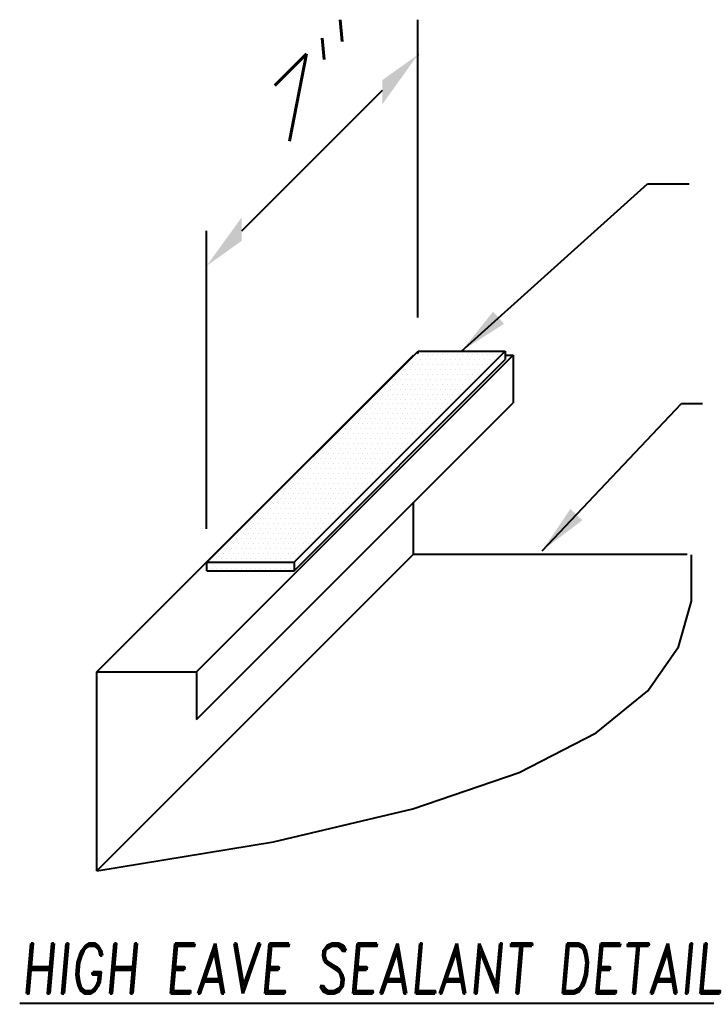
# Model space of a CAD drawing. Header units: inches. Extents: x -3 to 187, y 8 to 95.
# Drawn here: x -2.59 to 4.31, y 28.98 to 38.87 of the extents above; entities that cross this region are included whole.
import ezdxf

# ---------------------------------------------------------------- set-up
doc = ezdxf.new("R2010")
doc.units = ezdxf.units.IN
doc.header["$MEASUREMENT"] = 0
for name, color, linetype in [('DIM', 2, 'Continuous'), ('LABEL', 6, 'Continuous'), ('PANEL', 11, 'Continuous'), ('TAPE', 8, 'Continuous')]:
    doc.layers.add(name, color=color, linetype=linetype)
doc.styles.add('ROMAND', font='romand', dxfattribs={"height": 0.075})
doc.styles.add('ROMANS', font='ROMANS.SHX', dxfattribs={"width": 0.75})
doc.styles.add('TEXT', font='SIMPLEX', dxfattribs={"width": 0.75, "height": 6})
doc.dimstyles.new('DETAIL$7', dxfattribs={"dimscale": 4, "dimtxt": 6, "dimasz": 0.125, "dimexe": 0.0625, "dimexo": 0.125, "dimgap": 0.0625, "dimtad": 1, "dimdec": 5, "dimzin": 3, "dimdsep": 46, "dimlunit": 4, "dimtxsty": 'TEXT', "dimblk": 'ARCHTICK', "dimcen": 0.0625, "dimclrd": 7, "dimclre": 7, "dimclrt": 2, "dimadec": 0, "dimazin": 0, "dimtfac": 0.6666666666666666, "dimtdec": 5, "dimtmove": 0, "dimatfit": 3, "dimfxl": 0, "dimfrac": 2, "dimtolj": 1, "dimtzin": 3, "dimarcsym": 0})

# ---------------------------------------------------------------- blocks, each defined once
blk = doc.blocks.new('*X22')
at = {"color": 0}
for p, q in [((73.8, 86.5), (73.8, 86.5)), ((73.85, 86.5), (73.85, 86.5)), ((73.89999999999999, 86.5), (73.89999999999999, 86.5)), ((73.94999999999999, 86.5), (73.94999999999999, 86.5)), ((73.99999999999999, 86.5), (73.99999999999999, 86.5)), ((74.04999999999998, 86.5), (74.04999999999998, 86.5)), ((74.09999999999998, 86.5), (74.09999999999998, 86.5)), ((74.14999999999998, 86.5), (74.14999999999998, 86.5)), ((74.19999999999997, 86.5), (74.19999999999997, 86.5)), ((74.24999999999997, 86.5), (74.24999999999997, 86.5)), ((74.29999999999997, 86.5), (74.29999999999997, 86.5)), ((74.34999999999997, 86.5), (74.34999999999997, 86.5)), ((74.39999999999996, 86.5), (74.39999999999996, 86.5)), ((74.44999999999996, 86.5), (74.44999999999996, 86.5)), ((74.49999999999996, 86.5), (74.49999999999996, 86.5)), ((74.54999999999995, 86.5), (74.54999999999995, 86.5)), ((74.59999999999995, 86.5), (74.59999999999995, 86.5)), ((73.7, 86.4), (73.7, 86.4)), ((73.72500000000001, 86.45), (73.72500000000001, 86.45)), ((73.75, 86.4), (73.75, 86.4)), ((73.775, 86.45), (73.775, 86.45)), ((73.8, 86.4), (73.8, 86.4)), ((73.825, 86.45), (73.825, 86.45)), ((73.85, 86.4), (73.85, 86.4)), ((73.875, 86.45), (73.875, 86.45)), ((73.89999999999999, 86.4), (73.89999999999999, 86.4)), ((73.925, 86.45), (73.925, 86.45)), ((73.94999999999999, 86.4), (73.94999999999999, 86.4)), ((73.975, 86.45), (73.975, 86.45)), ((73.99999999999999, 86.4), (73.99999999999999, 86.4)), ((74.02499999999999, 86.45), (74.02499999999999, 86.45)), ((74.04999999999998, 86.4), (74.04999999999998, 86.4)), ((74.07499999999999, 86.45), (74.07499999999999, 86.45)), ((74.09999999999998, 86.4), (74.09999999999998, 86.4)), ((74.12499999999999, 86.45), (74.12499999999999, 86.45)), ((74.14999999999998, 86.4), (74.14999999999998, 86.4)), ((74.17499999999998, 86.45), (74.17499999999998, 86.45)), ((74.19999999999997, 86.4), (74.19999999999997, 86.4)), ((74.22499999999998, 86.45), (74.22499999999998, 86.45)), ((74.24999999999997, 86.4), (74.24999999999997, 86.4)), ((74.27499999999998, 86.45), (74.27499999999998, 86.45)), ((74.29999999999997, 86.4), (74.29999999999997, 86.4)), ((74.32499999999997, 86.45), (74.32499999999997, 86.45)), ((74.34999999999997, 86.4), (74.34999999999997, 86.4)), ((74.37499999999997, 86.45), (74.37499999999997, 86.45)), ((74.39999999999996, 86.4), (74.39999999999996, 86.4)), ((74.42499999999997, 86.45), (74.42499999999997, 86.45)), ((74.44999999999996, 86.4), (74.44999999999996, 86.4)), ((74.47499999999997, 86.45), (74.47499999999997, 86.45)), ((74.49999999999996, 86.4), (74.49999999999996, 86.4)), ((74.52499999999996, 86.45), (74.52499999999996, 86.45)), ((74.55000000000001, 86.4), (74.55000000000001, 86.4)), ((74.57499999999996, 86.45), (74.57499999999996, 86.45)), ((74.60000000000001, 86.4), (74.60000000000001, 86.4)), ((74.625, 86.45), (74.625, 86.45)), ((74.675, 86.45), (74.675, 86.45)), ((73.60000000000001, 86.30000000000001), (73.60000000000001, 86.30000000000001)), ((73.625, 86.35000000000001), (73.625, 86.35000000000001)), ((73.65, 86.30000000000001), (73.65, 86.30000000000001)), ((73.675, 86.35000000000001), (73.675, 86.35000000000001)), ((73.7, 86.30000000000001), (73.7, 86.30000000000001)), ((73.725, 86.35000000000001), (73.725, 86.35000000000001)), ((73.75, 86.30000000000001), (73.75, 86.30000000000001)), ((73.77499999999999, 86.35000000000001), (73.77499999999999, 86.35000000000001)), ((73.8, 86.30000000000001), (73.8, 86.30000000000001)), ((73.82499999999999, 86.35000000000001), (73.82499999999999, 86.35000000000001)), ((73.85, 86.30000000000001), (73.85, 86.30000000000001)), ((73.87499999999999, 86.35000000000001), (73.87499999999999, 86.35000000000001)), ((73.89999999999999, 86.30000000000001), (73.89999999999999, 86.30000000000001)), ((73.92499999999998, 86.35000000000001), (73.92499999999998, 86.35000000000001)), ((73.94999999999999, 86.30000000000001), (73.94999999999999, 86.30000000000001)), ((73.97499999999998, 86.35000000000001), (73.97499999999998, 86.35000000000001)), ((73.99999999999999, 86.30000000000001), (73.99999999999999, 86.30000000000001)), ((74.02499999999998, 86.35000000000001), (74.02499999999998, 86.35000000000001)), ((74.04999999999998, 86.30000000000001), (74.04999999999998, 86.30000000000001)), ((74.07499999999997, 86.35000000000001), (74.07499999999997, 86.35000000000001)), ((74.09999999999998, 86.30000000000001), (74.09999999999998, 86.30000000000001)), ((74.12499999999997, 86.35000000000001), (74.12499999999997, 86.35000000000001)), ((74.14999999999998, 86.30000000000001), (74.14999999999998, 86.30000000000001)), ((74.17499999999997, 86.35000000000001), (74.17499999999997, 86.35000000000001)), ((74.19999999999997, 86.30000000000001), (74.19999999999997, 86.30000000000001)), ((74.22499999999997, 86.35000000000001), (74.22499999999997, 86.35000000000001)), ((74.24999999999997, 86.30000000000001), (74.24999999999997, 86.30000000000001)), ((74.27499999999996, 86.35000000000001), (74.27499999999996, 86.35000000000001)), ((74.29999999999997, 86.30000000000001), (74.29999999999997, 86.30000000000001)), ((74.32499999999996, 86.35000000000001), (74.32499999999996, 86.35000000000001)), ((74.34999999999997, 86.30000000000001), (74.34999999999997, 86.30000000000001)), ((74.37499999999996, 86.35000000000001), (74.37499999999996, 86.35000000000001)), ((74.39999999999996, 86.30000000000001), (74.39999999999996, 86.30000000000001)), ((74.42499999999995, 86.35000000000001), (74.42499999999995, 86.35000000000001)), ((74.45, 86.30000000000001), (74.45, 86.30000000000001)), ((74.47499999999995, 86.35000000000001), (74.47499999999995, 86.35000000000001)), ((74.5, 86.30000000000001), (74.5, 86.30000000000001)), ((74.525, 86.35000000000001), (74.525, 86.35000000000001)), ((74.575, 86.35000000000001), (74.575, 86.35000000000001)), ((73.5, 86.2), (73.5, 86.2)), ((73.525, 86.25), (73.525, 86.25)), ((73.55, 86.2), (73.55, 86.2)), ((73.575, 86.25), (73.575, 86.25)), ((73.6, 86.2), (73.6, 86.2)), ((73.625, 86.25), (73.625, 86.25)), ((73.64999999999999, 86.2), (73.64999999999999, 86.2)), ((73.675, 86.25), (73.675, 86.25)), ((73.69999999999999, 86.2), (73.69999999999999, 86.2)), ((73.725, 86.25), (73.725, 86.25)), ((73.74999999999999, 86.2), (73.74999999999999, 86.2)), ((73.77499999999999, 86.25), (73.77499999999999, 86.25)), ((73.79999999999998, 86.2), (73.79999999999998, 86.2)), ((73.82499999999999, 86.25), (73.82499999999999, 86.25)), ((73.84999999999998, 86.2), (73.84999999999998, 86.2)), ((73.87499999999999, 86.25), (73.87499999999999, 86.25)), ((73.89999999999998, 86.2), (73.89999999999998, 86.2)), ((73.92499999999998, 86.25), (73.92499999999998, 86.25)), ((73.94999999999997, 86.2), (73.94999999999997, 86.2)), ((73.97499999999998, 86.25), (73.97499999999998, 86.25)), ((73.99999999999997, 86.2), (73.99999999999997, 86.2)), ((74.02499999999998, 86.25), (74.02499999999998, 86.25)), ((74.04999999999997, 86.2), (74.04999999999997, 86.2)), ((74.07499999999997, 86.25), (74.07499999999997, 86.25)), ((74.09999999999997, 86.2), (74.09999999999997, 86.2)), ((74.12499999999997, 86.25), (74.12499999999997, 86.25)), ((74.14999999999996, 86.2), (74.14999999999996, 86.2)), ((74.17499999999997, 86.25), (74.17499999999997, 86.25)), ((74.19999999999996, 86.2), (74.19999999999996, 86.2)), ((74.22499999999997, 86.25), (74.22499999999997, 86.25)), ((74.24999999999996, 86.2), (74.24999999999996, 86.2)), ((74.27499999999996, 86.25), (74.27499999999996, 86.25)), ((74.29999999999995, 86.2), (74.29999999999995, 86.2)), ((74.32499999999996, 86.25), (74.32499999999996, 86.25)), ((74.35000000000001, 86.2), (74.35000000000001, 86.2)), ((74.37499999999996, 86.25), (74.37499999999996, 86.25)), ((74.4, 86.2), (74.4, 86.2)), ((74.425, 86.25), (74.425, 86.25)), ((74.475, 86.25), (74.475, 86.25)), ((73.4, 86.10000000000001), (73.4, 86.10000000000001)), ((73.42500000000001, 86.15), (73.42500000000001, 86.15)), ((73.45, 86.10000000000001), (73.45, 86.10000000000001)), ((73.47500000000001, 86.15), (73.47500000000001, 86.15)), ((73.5, 86.10000000000001), (73.5, 86.10000000000001)), ((73.525, 86.15), (73.525, 86.15)), ((73.55, 86.10000000000001), (73.55, 86.10000000000001)), ((73.575, 86.15), (73.575, 86.15)), ((73.6, 86.10000000000001), (73.6, 86.10000000000001)), ((73.625, 86.15), (73.625, 86.15)), ((73.64999999999999, 86.10000000000001), (73.64999999999999, 86.10000000000001)), ((73.675, 86.15), (73.675, 86.15)), ((73.69999999999999, 86.10000000000001), (73.69999999999999, 86.10000000000001)), ((73.725, 86.15), (73.725, 86.15)), ((73.74999999999999, 86.10000000000001), (73.74999999999999, 86.10000000000001)), ((73.77499999999999, 86.15), (73.77499999999999, 86.15)), ((73.79999999999998, 86.10000000000001), (73.79999999999998, 86.10000000000001)), ((73.82499999999999, 86.15), (73.82499999999999, 86.15)), ((73.84999999999998, 86.10000000000001), (73.84999999999998, 86.10000000000001)), ((73.87499999999999, 86.15), (73.87499999999999, 86.15)), ((73.89999999999998, 86.10000000000001), (73.89999999999998, 86.10000000000001)), ((73.92499999999998, 86.15), (73.92499999999998, 86.15)), ((73.94999999999997, 86.10000000000001), (73.94999999999997, 86.10000000000001)), ((73.97499999999998, 86.15), (73.97499999999998, 86.15)), ((73.99999999999997, 86.10000000000001), (73.99999999999997, 86.10000000000001)), ((74.02499999999998, 86.15), (74.02499999999998, 86.15)), ((74.04999999999997, 86.10000000000001), (74.04999999999997, 86.10000000000001)), ((74.07499999999997, 86.15), (74.07499999999997, 86.15)), ((74.09999999999997, 86.10000000000001), (74.09999999999997, 86.10000000000001)), ((74.12499999999997, 86.15), (74.12499999999997, 86.15)), ((74.14999999999996, 86.10000000000001), (74.14999999999996, 86.10000000000001)), ((74.17499999999997, 86.15), (74.17499999999997, 86.15)), ((74.19999999999996, 86.10000000000001), (74.19999999999996, 86.10000000000001)), ((74.22499999999997, 86.15), (74.22499999999997, 86.15)), ((74.25, 86.10000000000001), (74.25, 86.10000000000001)), ((74.27499999999996, 86.15), (74.27499999999996, 86.15)), ((74.3, 86.10000000000001), (74.3, 86.10000000000001)), ((74.325, 86.15), (74.325, 86.15)), ((74.375, 86.15), (74.375, 86.15)), ((73.3, 86), (73.3, 86)), ((73.325, 86.05000000000001), (73.325, 86.05000000000001)), ((73.35, 86), (73.35, 86)), ((73.375, 86.05000000000001), (73.375, 86.05000000000001)), ((73.39999999999999, 86), (73.39999999999999, 86)), ((73.425, 86.05000000000001), (73.425, 86.05000000000001)), ((73.44999999999999, 86), (73.44999999999999, 86)), ((73.475, 86.05000000000001), (73.475, 86.05000000000001)), ((73.49999999999999, 86), (73.49999999999999, 86)), ((73.52499999999999, 86.05000000000001), (73.52499999999999, 86.05000000000001)), ((73.54999999999998, 86), (73.54999999999998, 86)), ((73.57499999999999, 86.05000000000001), (73.57499999999999, 86.05000000000001)), ((73.59999999999998, 86), (73.59999999999998, 86)), ((73.62499999999999, 86.05000000000001), (73.62499999999999, 86.05000000000001)), ((73.64999999999998, 86), (73.64999999999998, 86)), ((73.67499999999998, 86.05000000000001), (73.67499999999998, 86.05000000000001)), ((73.69999999999997, 86), (73.69999999999997, 86)), ((73.72499999999998, 86.05000000000001), (73.72499999999998, 86.05000000000001)), ((73.74999999999997, 86), (73.74999999999997, 86)), ((73.77499999999998, 86.05000000000001), (73.77499999999998, 86.05000000000001)), ((73.79999999999997, 86), (73.79999999999997, 86)), ((73.82499999999997, 86.05000000000001), (73.82499999999997, 86.05000000000001)), ((73.84999999999997, 86), (73.84999999999997, 86)), ((73.87499999999997, 86.05000000000001), (73.87499999999997, 86.05000000000001)), ((73.89999999999996, 86), (73.89999999999996, 86)), ((73.92499999999997, 86.05000000000001), (73.92499999999997, 86.05000000000001)), ((73.94999999999996, 86), (73.94999999999996, 86)), ((73.97499999999997, 86.05000000000001), (73.97499999999997, 86.05000000000001)), ((73.99999999999996, 86), (73.99999999999996, 86)), ((74.02499999999996, 86.05000000000001), (74.02499999999996, 86.05000000000001)), ((74.04999999999995, 86), (74.04999999999995, 86)), ((74.07499999999996, 86.05000000000001), (74.07499999999996, 86.05000000000001)), ((74.09999999999995, 86), (74.09999999999995, 86)), ((74.12499999999996, 86.05000000000001), (74.12499999999996, 86.05000000000001)), ((74.15, 86), (74.15, 86)), ((74.17499999999995, 86.05000000000001), (74.17499999999995, 86.05000000000001)), ((74.2, 86), (74.2, 86)), ((74.22500000000001, 86.05000000000001), (74.22500000000001, 86.05000000000001)), ((74.275, 86.05000000000001), (74.275, 86.05000000000001)), ((73.2, 85.9), (73.2, 85.9)), ((73.22500000000001, 85.95), (73.22500000000001, 85.95)), ((73.25, 85.9), (73.25, 85.9)), ((73.275, 85.95), (73.275, 85.95)), ((73.3, 85.9), (73.3, 85.9)), ((73.325, 85.95), (73.325, 85.95)), ((73.35, 85.9), (73.35, 85.9)), ((73.375, 85.95), (73.375, 85.95)), ((73.39999999999999, 85.9), (73.39999999999999, 85.9)), ((73.425, 85.95), (73.425, 85.95)), ((73.44999999999999, 85.9), (73.44999999999999, 85.9)), ((73.475, 85.95), (73.475, 85.95)), ((73.49999999999999, 85.9), (73.49999999999999, 85.9)), ((73.52499999999999, 85.95), (73.52499999999999, 85.95)), ((73.54999999999998, 85.9), (73.54999999999998, 85.9)), ((73.57499999999999, 85.95), (73.57499999999999, 85.95)), ((73.59999999999998, 85.9), (73.59999999999998, 85.9)), ((73.62499999999999, 85.95), (73.62499999999999, 85.95)), ((73.64999999999998, 85.9), (73.64999999999998, 85.9)), ((73.67499999999998, 85.95), (73.67499999999998, 85.95)), ((73.69999999999997, 85.9), (73.69999999999997, 85.9)), ((73.72499999999998, 85.95), (73.72499999999998, 85.95)), ((73.74999999999997, 85.9), (73.74999999999997, 85.9)), ((73.77499999999998, 85.95), (73.77499999999998, 85.95)), ((73.79999999999997, 85.9), (73.79999999999997, 85.9)), ((73.82499999999997, 85.95), (73.82499999999997, 85.95)), ((73.84999999999997, 85.9), (73.84999999999997, 85.9)), ((73.87499999999997, 85.95), (73.87499999999997, 85.95)), ((73.89999999999996, 85.9), (73.89999999999996, 85.9)), ((73.92499999999997, 85.95), (73.92499999999997, 85.95)), ((73.94999999999996, 85.9), (73.94999999999996, 85.9)), ((73.97499999999997, 85.95), (73.97499999999997, 85.95)), ((73.99999999999996, 85.9), (73.99999999999996, 85.9)), ((74.02499999999996, 85.95), (74.02499999999996, 85.95)), ((74.05000000000001, 85.9), (74.05000000000001, 85.9)), ((74.07499999999996, 85.95), (74.07499999999996, 85.95)), ((74.10000000000001, 85.9), (74.10000000000001, 85.9)), ((74.125, 85.95), (74.125, 85.95)), ((74.175, 85.95), (74.175, 85.95)), ((73.10000000000001, 85.80000000000001), (73.10000000000001, 85.80000000000001)), ((73.125, 85.85000000000001), (73.125, 85.85000000000001)), ((73.15, 85.80000000000001), (73.15, 85.80000000000001)), ((73.175, 85.85000000000001), (73.175, 85.85000000000001)), ((73.2, 85.80000000000001), (73.2, 85.80000000000001)), ((73.225, 85.85000000000001), (73.225, 85.85000000000001)), ((73.25, 85.80000000000001), (73.25, 85.80000000000001)), ((73.27499999999999, 85.85000000000001), (73.27499999999999, 85.85000000000001)), ((73.3, 85.80000000000001), (73.3, 85.80000000000001)), ((73.32499999999999, 85.85000000000001), (73.32499999999999, 85.85000000000001)), ((73.35, 85.80000000000001), (73.35, 85.80000000000001)), ((73.37499999999999, 85.85000000000001), (73.37499999999999, 85.85000000000001)), ((73.39999999999999, 85.80000000000001), (73.39999999999999, 85.80000000000001)), ((73.42499999999998, 85.85000000000001), (73.42499999999998, 85.85000000000001)), ((73.44999999999999, 85.80000000000001), (73.44999999999999, 85.80000000000001)), ((73.47499999999998, 85.85000000000001), (73.47499999999998, 85.85000000000001)), ((73.49999999999999, 85.80000000000001), (73.49999999999999, 85.80000000000001)), ((73.52499999999998, 85.85000000000001), (73.52499999999998, 85.85000000000001)), ((73.54999999999998, 85.80000000000001), (73.54999999999998, 85.80000000000001)), ((73.57499999999997, 85.85000000000001), (73.57499999999997, 85.85000000000001)), ((73.59999999999998, 85.80000000000001), (73.59999999999998, 85.80000000000001)), ((73.62499999999997, 85.85000000000001), (73.62499999999997, 85.85000000000001)), ((73.64999999999998, 85.80000000000001), (73.64999999999998, 85.80000000000001)), ((73.67499999999997, 85.85000000000001), (73.67499999999997, 85.85000000000001)), ((73.69999999999997, 85.80000000000001), (73.69999999999997, 85.80000000000001)), ((73.72499999999997, 85.85000000000001), (73.72499999999997, 85.85000000000001)), ((73.74999999999997, 85.80000000000001), (73.74999999999997, 85.80000000000001)), ((73.77499999999996, 85.85000000000001), (73.77499999999996, 85.85000000000001)), ((73.79999999999997, 85.80000000000001), (73.79999999999997, 85.80000000000001)), ((73.82499999999996, 85.85000000000001), (73.82499999999996, 85.85000000000001)), ((73.84999999999997, 85.80000000000001), (73.84999999999997, 85.80000000000001)), ((73.87499999999996, 85.85000000000001), (73.87499999999996, 85.85000000000001)), ((73.89999999999996, 85.80000000000001), (73.89999999999996, 85.80000000000001)), ((73.92499999999995, 85.85000000000001), (73.92499999999995, 85.85000000000001)), ((73.95, 85.80000000000001), (73.95, 85.80000000000001)), ((73.97499999999995, 85.85000000000001), (73.97499999999995, 85.85000000000001)), ((74, 85.80000000000001), (74, 85.80000000000001)), ((74.025, 85.85000000000001), (74.025, 85.85000000000001)), ((74.075, 85.85000000000001), (74.075, 85.85000000000001)), ((73, 85.7), (73, 85.7)), ((73.025, 85.75), (73.025, 85.75)), ((73.05, 85.7), (73.05, 85.7)), ((73.075, 85.75), (73.075, 85.75)), ((73.1, 85.7), (73.1, 85.7)), ((73.125, 85.75), (73.125, 85.75)), ((73.14999999999999, 85.7), (73.14999999999999, 85.7)), ((73.175, 85.75), (73.175, 85.75)), ((73.19999999999999, 85.7), (73.19999999999999, 85.7)), ((73.225, 85.75), (73.225, 85.75)), ((73.24999999999999, 85.7), (73.24999999999999, 85.7)), ((73.27499999999999, 85.75), (73.27499999999999, 85.75)), ((73.29999999999998, 85.7), (73.29999999999998, 85.7)), ((73.32499999999999, 85.75), (73.32499999999999, 85.75)), ((73.34999999999998, 85.7), (73.34999999999998, 85.7)), ((73.37499999999999, 85.75), (73.37499999999999, 85.75)), ((73.39999999999998, 85.7), (73.39999999999998, 85.7)), ((73.42499999999998, 85.75), (73.42499999999998, 85.75)), ((73.44999999999997, 85.7), (73.44999999999997, 85.7)), ((73.47499999999998, 85.75), (73.47499999999998, 85.75)), ((73.49999999999997, 85.7), (73.49999999999997, 85.7)), ((73.52499999999998, 85.75), (73.52499999999998, 85.75)), ((73.54999999999997, 85.7), (73.54999999999997, 85.7)), ((73.57499999999997, 85.75), (73.57499999999997, 85.75)), ((73.59999999999997, 85.7), (73.59999999999997, 85.7)), ((73.62499999999997, 85.75), (73.62499999999997, 85.75)), ((73.64999999999996, 85.7), (73.64999999999996, 85.7)), ((73.67499999999997, 85.75), (73.67499999999997, 85.75)), ((73.69999999999996, 85.7), (73.69999999999996, 85.7)), ((73.72499999999997, 85.75), (73.72499999999997, 85.75)), ((73.74999999999996, 85.7), (73.74999999999996, 85.7)), ((73.77499999999996, 85.75), (73.77499999999996, 85.75)), ((73.79999999999995, 85.7), (73.79999999999995, 85.7)), ((73.82499999999996, 85.75), (73.82499999999996, 85.75)), ((73.85000000000001, 85.7), (73.85000000000001, 85.7)), ((73.87499999999996, 85.75), (73.87499999999996, 85.75)), ((73.9, 85.7), (73.9, 85.7)), ((73.925, 85.75), (73.925, 85.75)), ((73.975, 85.75), (73.975, 85.75)), ((72.9, 85.60000000000001), (72.9, 85.60000000000001)), ((72.92500000000001, 85.65), (72.92500000000001, 85.65)), ((72.95, 85.60000000000001), (72.95, 85.60000000000001)), ((72.97500000000001, 85.65), (72.97500000000001, 85.65)), ((73, 85.60000000000001), (73, 85.60000000000001)), ((73.025, 85.65), (73.025, 85.65)), ((73.05, 85.60000000000001), (73.05, 85.60000000000001)), ((73.075, 85.65), (73.075, 85.65)), ((73.1, 85.60000000000001), (73.1, 85.60000000000001)), ((73.125, 85.65), (73.125, 85.65)), ((73.14999999999999, 85.60000000000001), (73.14999999999999, 85.60000000000001)), ((73.175, 85.65), (73.175, 85.65)), ((73.19999999999999, 85.60000000000001), (73.19999999999999, 85.60000000000001)), ((73.225, 85.65), (73.225, 85.65)), ((73.24999999999999, 85.60000000000001), (73.24999999999999, 85.60000000000001)), ((73.27499999999999, 85.65), (73.27499999999999, 85.65)), ((73.29999999999998, 85.60000000000001), (73.29999999999998, 85.60000000000001)), ((73.32499999999999, 85.65), (73.32499999999999, 85.65)), ((73.34999999999998, 85.60000000000001), (73.34999999999998, 85.60000000000001)), ((73.37499999999999, 85.65), (73.37499999999999, 85.65)), ((73.39999999999998, 85.60000000000001), (73.39999999999998, 85.60000000000001)), ((73.42499999999998, 85.65), (73.42499999999998, 85.65)), ((73.44999999999997, 85.60000000000001), (73.44999999999997, 85.60000000000001)), ((73.47499999999998, 85.65), (73.47499999999998, 85.65)), ((73.49999999999997, 85.60000000000001), (73.49999999999997, 85.60000000000001)), ((73.52499999999998, 85.65), (73.52499999999998, 85.65)), ((73.54999999999997, 85.60000000000001), (73.54999999999997, 85.60000000000001)), ((73.57499999999997, 85.65), (73.57499999999997, 85.65)), ((73.59999999999997, 85.60000000000001), (73.59999999999997, 85.60000000000001)), ((73.62499999999997, 85.65), (73.62499999999997, 85.65)), ((73.64999999999996, 85.60000000000001), (73.64999999999996, 85.60000000000001)), ((73.67499999999997, 85.65), (73.67499999999997, 85.65)), ((73.69999999999996, 85.60000000000001), (73.69999999999996, 85.60000000000001)), ((73.72499999999997, 85.65), (73.72499999999997, 85.65)), ((73.75, 85.60000000000001), (73.75, 85.60000000000001)), ((73.77499999999996, 85.65), (73.77499999999996, 85.65)), ((73.8, 85.60000000000001), (73.8, 85.60000000000001)), ((73.825, 85.65), (73.825, 85.65)), ((73.875, 85.65), (73.875, 85.65)), ((72.8, 85.5), (72.8, 85.5)), ((72.825, 85.55000000000001), (72.825, 85.55000000000001)), ((72.85, 85.5), (72.85, 85.5)), ((72.875, 85.55000000000001), (72.875, 85.55000000000001)), ((72.89999999999999, 85.5), (72.89999999999999, 85.5)), ((72.925, 85.55000000000001), (72.925, 85.55000000000001)), ((72.94999999999999, 85.5), (72.94999999999999, 85.5)), ((72.975, 85.55000000000001), (72.975, 85.55000000000001)), ((72.99999999999999, 85.5), (72.99999999999999, 85.5)), ((73.02499999999999, 85.55000000000001), (73.02499999999999, 85.55000000000001)), ((73.04999999999998, 85.5), (73.04999999999998, 85.5)), ((73.07499999999999, 85.55000000000001), (73.07499999999999, 85.55000000000001)), ((73.09999999999998, 85.5), (73.09999999999998, 85.5)), ((73.12499999999999, 85.55000000000001), (73.12499999999999, 85.55000000000001)), ((73.14999999999998, 85.5), (73.14999999999998, 85.5)), ((73.17499999999998, 85.55000000000001), (73.17499999999998, 85.55000000000001)), ((73.19999999999997, 85.5), (73.19999999999997, 85.5)), ((73.22499999999998, 85.55000000000001), (73.22499999999998, 85.55000000000001)), ((73.24999999999997, 85.5), (73.24999999999997, 85.5)), ((73.27499999999998, 85.55000000000001), (73.27499999999998, 85.55000000000001)), ((73.29999999999997, 85.5), (73.29999999999997, 85.5)), ((73.32499999999997, 85.55000000000001), (73.32499999999997, 85.55000000000001)), ((73.34999999999997, 85.5), (73.34999999999997, 85.5)), ((73.37499999999997, 85.55000000000001), (73.37499999999997, 85.55000000000001)), ((73.39999999999996, 85.5), (73.39999999999996, 85.5)), ((73.42499999999997, 85.55000000000001), (73.42499999999997, 85.55000000000001)), ((73.44999999999996, 85.5), (73.44999999999996, 85.5)), ((73.47499999999997, 85.55000000000001), (73.47499999999997, 85.55000000000001)), ((73.49999999999996, 85.5), (73.49999999999996, 85.5)), ((73.52499999999996, 85.55000000000001), (73.52499999999996, 85.55000000000001)), ((73.54999999999995, 85.5), (73.54999999999995, 85.5)), ((73.57499999999996, 85.55000000000001), (73.57499999999996, 85.55000000000001)), ((73.59999999999995, 85.5), (73.59999999999995, 85.5)), ((73.62499999999996, 85.55000000000001), (73.62499999999996, 85.55000000000001)), ((73.65, 85.5), (73.65, 85.5)), ((73.67499999999995, 85.55000000000001), (73.67499999999995, 85.55000000000001)), ((73.7, 85.5), (73.7, 85.5)), ((73.72500000000001, 85.55000000000001), (73.72500000000001, 85.55000000000001)), ((73.775, 85.55000000000001), (73.775, 85.55000000000001)), ((72.7, 85.4), (72.7, 85.4)), ((72.72500000000001, 85.45), (72.72500000000001, 85.45)), ((72.75, 85.4), (72.75, 85.4)), ((72.775, 85.45), (72.775, 85.45)), ((72.8, 85.4), (72.8, 85.4)), ((72.825, 85.45), (72.825, 85.45)), ((72.85, 85.4), (72.85, 85.4)), ((72.875, 85.45), (72.875, 85.45)), ((72.89999999999999, 85.4), (72.89999999999999, 85.4)), ((72.925, 85.45), (72.925, 85.45)), ((72.94999999999999, 85.4), (72.94999999999999, 85.4)), ((72.975, 85.45), (72.975, 85.45)), ((72.99999999999999, 85.4), (72.99999999999999, 85.4)), ((73.02499999999999, 85.45), (73.02499999999999, 85.45)), ((73.04999999999998, 85.4), (73.04999999999998, 85.4)), ((73.07499999999999, 85.45), (73.07499999999999, 85.45)), ((73.09999999999998, 85.4), (73.09999999999998, 85.4)), ((73.12499999999999, 85.45), (73.12499999999999, 85.45)), ((73.14999999999998, 85.4), (73.14999999999998, 85.4)), ((73.17499999999998, 85.45), (73.17499999999998, 85.45)), ((73.19999999999997, 85.4), (73.19999999999997, 85.4)), ((73.22499999999998, 85.45), (73.22499999999998, 85.45)), ((73.24999999999997, 85.4), (73.24999999999997, 85.4)), ((73.27499999999998, 85.45), (73.27499999999998, 85.45)), ((73.29999999999997, 85.4), (73.29999999999997, 85.4)), ((73.32499999999997, 85.45), (73.32499999999997, 85.45)), ((73.34999999999997, 85.4), (73.34999999999997, 85.4)), ((73.37499999999997, 85.45), (73.37499999999997, 85.45)), ((73.39999999999996, 85.4), (73.39999999999996, 85.4)), ((73.42499999999997, 85.45), (73.42499999999997, 85.45)), ((73.44999999999996, 85.4), (73.44999999999996, 85.4)), ((73.47499999999997, 85.45), (73.47499999999997, 85.45)), ((73.49999999999996, 85.4), (73.49999999999996, 85.4)), ((73.52499999999996, 85.45), (73.52499999999996, 85.45)), ((73.55000000000001, 85.4), (73.55000000000001, 85.4)), ((73.57499999999996, 85.45), (73.57499999999996, 85.45)), ((73.60000000000001, 85.4), (73.60000000000001, 85.4)), ((73.625, 85.45), (73.625, 85.45)), ((73.675, 85.45), (73.675, 85.45)), ((72.60000000000001, 85.30000000000001), (72.60000000000001, 85.30000000000001)), ((72.625, 85.35000000000001), (72.625, 85.35000000000001)), ((72.65, 85.30000000000001), (72.65, 85.30000000000001)), ((72.675, 85.35000000000001), (72.675, 85.35000000000001)), ((72.7, 85.30000000000001), (72.7, 85.30000000000001)), ((72.725, 85.35000000000001), (72.725, 85.35000000000001)), ((72.75, 85.30000000000001), (72.75, 85.30000000000001)), ((72.77499999999999, 85.35000000000001), (72.77499999999999, 85.35000000000001)), ((72.8, 85.30000000000001), (72.8, 85.30000000000001)), ((72.82499999999999, 85.35000000000001), (72.82499999999999, 85.35000000000001)), ((72.85, 85.30000000000001), (72.85, 85.30000000000001)), ((72.87499999999999, 85.35000000000001), (72.87499999999999, 85.35000000000001)), ((72.89999999999999, 85.30000000000001), (72.89999999999999, 85.30000000000001)), ((72.92499999999998, 85.35000000000001), (72.92499999999998, 85.35000000000001)), ((72.94999999999999, 85.30000000000001), (72.94999999999999, 85.30000000000001)), ((72.97499999999998, 85.35000000000001), (72.97499999999998, 85.35000000000001)), ((72.99999999999999, 85.30000000000001), (72.99999999999999, 85.30000000000001)), ((73.02499999999998, 85.35000000000001), (73.02499999999998, 85.35000000000001)), ((73.04999999999998, 85.30000000000001), (73.04999999999998, 85.30000000000001)), ((73.07499999999997, 85.35000000000001), (73.07499999999997, 85.35000000000001)), ((73.09999999999998, 85.30000000000001), (73.09999999999998, 85.30000000000001)), ((73.12499999999997, 85.35000000000001), (73.12499999999997, 85.35000000000001)), ((73.14999999999998, 85.30000000000001), (73.14999999999998, 85.30000000000001)), ((73.17499999999997, 85.35000000000001), (73.17499999999997, 85.35000000000001)), ((73.19999999999997, 85.30000000000001), (73.19999999999997, 85.30000000000001)), ((73.22499999999997, 85.35000000000001), (73.22499999999997, 85.35000000000001)), ((73.24999999999997, 85.30000000000001), (73.24999999999997, 85.30000000000001)), ((73.27499999999996, 85.35000000000001), (73.27499999999996, 85.35000000000001)), ((73.29999999999997, 85.30000000000001), (73.29999999999997, 85.30000000000001)), ((73.32499999999996, 85.35000000000001), (73.32499999999996, 85.35000000000001)), ((73.34999999999997, 85.30000000000001), (73.34999999999997, 85.30000000000001)), ((73.37499999999996, 85.35000000000001), (73.37499999999996, 85.35000000000001)), ((73.39999999999996, 85.30000000000001), (73.39999999999996, 85.30000000000001)), ((73.42499999999995, 85.35000000000001), (73.42499999999995, 85.35000000000001)), ((73.45, 85.30000000000001), (73.45, 85.30000000000001)), ((73.47499999999995, 85.35000000000001), (73.47499999999995, 85.35000000000001)), ((73.5, 85.30000000000001), (73.5, 85.30000000000001)), ((73.525, 85.35000000000001), (73.525, 85.35000000000001)), ((73.575, 85.35000000000001), (73.575, 85.35000000000001)), ((72.5, 85.2), (72.5, 85.2)), ((72.525, 85.25), (72.525, 85.25)), ((72.55, 85.2), (72.55, 85.2)), ((72.575, 85.25), (72.575, 85.25)), ((72.6, 85.2), (72.6, 85.2)), ((72.625, 85.25), (72.625, 85.25)), ((72.64999999999999, 85.2), (72.64999999999999, 85.2)), ((72.675, 85.25), (72.675, 85.25)), ((72.69999999999999, 85.2), (72.69999999999999, 85.2)), ((72.725, 85.25), (72.725, 85.25)), ((72.74999999999999, 85.2), (72.74999999999999, 85.2)), ((72.77499999999999, 85.25), (72.77499999999999, 85.25)), ((72.79999999999998, 85.2), (72.79999999999998, 85.2)), ((72.82499999999999, 85.25), (72.82499999999999, 85.25)), ((72.84999999999998, 85.2), (72.84999999999998, 85.2)), ((72.87499999999999, 85.25), (72.87499999999999, 85.25)), ((72.89999999999998, 85.2), (72.89999999999998, 85.2)), ((72.92499999999998, 85.25), (72.92499999999998, 85.25)), ((72.94999999999997, 85.2), (72.94999999999997, 85.2)), ((72.97499999999998, 85.25), (72.97499999999998, 85.25)), ((72.99999999999997, 85.2), (72.99999999999997, 85.2)), ((73.02499999999998, 85.25), (73.02499999999998, 85.25)), ((73.04999999999997, 85.2), (73.04999999999997, 85.2)), ((73.07499999999997, 85.25), (73.07499999999997, 85.25)), ((73.09999999999997, 85.2), (73.09999999999997, 85.2)), ((73.12499999999997, 85.25), (73.12499999999997, 85.25)), ((73.14999999999996, 85.2), (73.14999999999996, 85.2)), ((73.17499999999997, 85.25), (73.17499999999997, 85.25)), ((73.19999999999996, 85.2), (73.19999999999996, 85.2)), ((73.22499999999997, 85.25), (73.22499999999997, 85.25)), ((73.24999999999996, 85.2), (73.24999999999996, 85.2)), ((73.27499999999996, 85.25), (73.27499999999996, 85.25)), ((73.29999999999995, 85.2), (73.29999999999995, 85.2)), ((73.32499999999996, 85.25), (73.32499999999996, 85.25)), ((73.35000000000001, 85.2), (73.35000000000001, 85.2)), ((73.37499999999996, 85.25), (73.37499999999996, 85.25)), ((73.4, 85.2), (73.4, 85.2)), ((73.425, 85.25), (73.425, 85.25)), ((73.475, 85.25), (73.475, 85.25)), ((72.4, 85.10000000000001), (72.4, 85.10000000000001)), ((72.42500000000001, 85.15), (72.42500000000001, 85.15)), ((72.45, 85.10000000000001), (72.45, 85.10000000000001)), ((72.47500000000001, 85.15), (72.47500000000001, 85.15)), ((72.5, 85.10000000000001), (72.5, 85.10000000000001)), ((72.525, 85.15), (72.525, 85.15)), ((72.55, 85.10000000000001), (72.55, 85.10000000000001)), ((72.575, 85.15), (72.575, 85.15)), ((72.6, 85.10000000000001), (72.6, 85.10000000000001)), ((72.625, 85.15), (72.625, 85.15)), ((72.64999999999999, 85.10000000000001), (72.64999999999999, 85.10000000000001)), ((72.675, 85.15), (72.675, 85.15)), ((72.69999999999999, 85.10000000000001), (72.69999999999999, 85.10000000000001)), ((72.725, 85.15), (72.725, 85.15)), ((72.74999999999999, 85.10000000000001), (72.74999999999999, 85.10000000000001)), ((72.77499999999999, 85.15), (72.77499999999999, 85.15)), ((72.79999999999998, 85.10000000000001), (72.79999999999998, 85.10000000000001)), ((72.82499999999999, 85.15), (72.82499999999999, 85.15)), ((72.84999999999998, 85.10000000000001), (72.84999999999998, 85.10000000000001)), ((72.87499999999999, 85.15), (72.87499999999999, 85.15)), ((72.89999999999998, 85.10000000000001), (72.89999999999998, 85.10000000000001)), ((72.92499999999998, 85.15), (72.92499999999998, 85.15)), ((72.94999999999997, 85.10000000000001), (72.94999999999997, 85.10000000000001)), ((72.97499999999998, 85.15), (72.97499999999998, 85.15)), ((72.99999999999997, 85.10000000000001), (72.99999999999997, 85.10000000000001)), ((73.02499999999998, 85.15), (73.02499999999998, 85.15)), ((73.04999999999997, 85.10000000000001), (73.04999999999997, 85.10000000000001)), ((73.07499999999997, 85.15), (73.07499999999997, 85.15)), ((73.09999999999997, 85.10000000000001), (73.09999999999997, 85.10000000000001)), ((73.12499999999997, 85.15), (73.12499999999997, 85.15)), ((73.14999999999996, 85.10000000000001), (73.14999999999996, 85.10000000000001)), ((73.17499999999997, 85.15), (73.17499999999997, 85.15)), ((73.19999999999996, 85.10000000000001), (73.19999999999996, 85.10000000000001)), ((73.22499999999997, 85.15), (73.22499999999997, 85.15)), ((73.25, 85.10000000000001), (73.25, 85.10000000000001)), ((73.27499999999996, 85.15), (73.27499999999996, 85.15)), ((73.3, 85.10000000000001), (73.3, 85.10000000000001)), ((73.325, 85.15), (73.325, 85.15)), ((73.375, 85.15), (73.375, 85.15)), ((72.3, 85), (72.3, 85)), ((72.325, 85.05000000000001), (72.325, 85.05000000000001)), ((72.35, 85), (72.35, 85)), ((72.375, 85.05000000000001), (72.375, 85.05000000000001)), ((72.39999999999999, 85), (72.39999999999999, 85)), ((72.425, 85.05000000000001), (72.425, 85.05000000000001)), ((72.44999999999999, 85), (72.44999999999999, 85)), ((72.475, 85.05000000000001), (72.475, 85.05000000000001)), ((72.49999999999999, 85), (72.49999999999999, 85)), ((72.52499999999999, 85.05000000000001), (72.52499999999999, 85.05000000000001)), ((72.54999999999998, 85), (72.54999999999998, 85)), ((72.57499999999999, 85.05000000000001), (72.57499999999999, 85.05000000000001)), ((72.59999999999998, 85), (72.59999999999998, 85)), ((72.62499999999999, 85.05000000000001), (72.62499999999999, 85.05000000000001)), ((72.64999999999998, 85), (72.64999999999998, 85)), ((72.67499999999998, 85.05000000000001), (72.67499999999998, 85.05000000000001)), ((72.69999999999997, 85), (72.69999999999997, 85)), ((72.72499999999998, 85.05000000000001), (72.72499999999998, 85.05000000000001)), ((72.74999999999997, 85), (72.74999999999997, 85)), ((72.77499999999998, 85.05000000000001), (72.77499999999998, 85.05000000000001)), ((72.79999999999997, 85), (72.79999999999997, 85)), ((72.82499999999997, 85.05000000000001), (72.82499999999997, 85.05000000000001)), ((72.84999999999997, 85), (72.84999999999997, 85)), ((72.87499999999997, 85.05000000000001), (72.87499999999997, 85.05000000000001)), ((72.89999999999996, 85), (72.89999999999996, 85)), ((72.92499999999997, 85.05000000000001), (72.92499999999997, 85.05000000000001)), ((72.94999999999996, 85), (72.94999999999996, 85)), ((72.97499999999997, 85.05000000000001), (72.97499999999997, 85.05000000000001)), ((72.99999999999996, 85), (72.99999999999996, 85)), ((73.02499999999996, 85.05000000000001), (73.02499999999996, 85.05000000000001)), ((73.04999999999995, 85), (73.04999999999995, 85)), ((73.07499999999996, 85.05000000000001), (73.07499999999996, 85.05000000000001)), ((73.09999999999995, 85), (73.09999999999995, 85)), ((73.12499999999996, 85.05000000000001), (73.12499999999996, 85.05000000000001)), ((73.15, 85), (73.15, 85)), ((73.17499999999995, 85.05000000000001), (73.17499999999995, 85.05000000000001)), ((73.2, 85), (73.2, 85)), ((73.22500000000001, 85.05000000000001), (73.22500000000001, 85.05000000000001)), ((73.275, 85.05000000000001), (73.275, 85.05000000000001)), ((72.2, 84.9), (72.2, 84.9)), ((72.22500000000001, 84.95), (72.22500000000001, 84.95)), ((72.25, 84.9), (72.25, 84.9)), ((72.275, 84.95), (72.275, 84.95)), ((72.3, 84.9), (72.3, 84.9)), ((72.325, 84.95), (72.325, 84.95)), ((72.35, 84.9), (72.35, 84.9)), ((72.375, 84.95), (72.375, 84.95)), ((72.39999999999999, 84.9), (72.39999999999999, 84.9)), ((72.425, 84.95), (72.425, 84.95)), ((72.44999999999999, 84.9), (72.44999999999999, 84.9)), ((72.475, 84.95), (72.475, 84.95)), ((72.49999999999999, 84.9), (72.49999999999999, 84.9)), ((72.52499999999999, 84.95), (72.52499999999999, 84.95)), ((72.54999999999998, 84.9), (72.54999999999998, 84.9)), ((72.57499999999999, 84.95), (72.57499999999999, 84.95)), ((72.59999999999998, 84.9), (72.59999999999998, 84.9)), ((72.62499999999999, 84.95), (72.62499999999999, 84.95)), ((72.64999999999998, 84.9), (72.64999999999998, 84.9)), ((72.67499999999998, 84.95), (72.67499999999998, 84.95)), ((72.69999999999997, 84.9), (72.69999999999997, 84.9)), ((72.72499999999998, 84.95), (72.72499999999998, 84.95)), ((72.74999999999997, 84.9), (72.74999999999997, 84.9)), ((72.77499999999998, 84.95), (72.77499999999998, 84.95)), ((72.79999999999997, 84.9), (72.79999999999997, 84.9)), ((72.82499999999997, 84.95), (72.82499999999997, 84.95)), ((72.84999999999997, 84.9), (72.84999999999997, 84.9)), ((72.87499999999997, 84.95), (72.87499999999997, 84.95)), ((72.89999999999996, 84.9), (72.89999999999996, 84.9)), ((72.92499999999997, 84.95), (72.92499999999997, 84.95)), ((72.94999999999996, 84.9), (72.94999999999996, 84.9)), ((72.97499999999997, 84.95), (72.97499999999997, 84.95)), ((72.99999999999996, 84.9), (72.99999999999996, 84.9)), ((73.02499999999996, 84.95), (73.02499999999996, 84.95)), ((73.05000000000001, 84.9), (73.05000000000001, 84.9)), ((73.07499999999996, 84.95), (73.07499999999996, 84.95)), ((73.10000000000001, 84.9), (73.10000000000001, 84.9)), ((73.125, 84.95), (73.125, 84.95)), ((73.175, 84.95), (73.175, 84.95)), ((72.10000000000001, 84.80000000000001), (72.10000000000001, 84.80000000000001)), ((72.125, 84.85000000000001), (72.125, 84.85000000000001)), ((72.15, 84.80000000000001), (72.15, 84.80000000000001)), ((72.175, 84.85000000000001), (72.175, 84.85000000000001)), ((72.2, 84.80000000000001), (72.2, 84.80000000000001)), ((72.225, 84.85000000000001), (72.225, 84.85000000000001)), ((72.25, 84.80000000000001), (72.25, 84.80000000000001)), ((72.27499999999999, 84.85000000000001), (72.27499999999999, 84.85000000000001)), ((72.3, 84.80000000000001), (72.3, 84.80000000000001)), ((72.32499999999999, 84.85000000000001), (72.32499999999999, 84.85000000000001)), ((72.35, 84.80000000000001), (72.35, 84.80000000000001)), ((72.37499999999999, 84.85000000000001), (72.37499999999999, 84.85000000000001)), ((72.39999999999999, 84.80000000000001), (72.39999999999999, 84.80000000000001)), ((72.42499999999998, 84.85000000000001), (72.42499999999998, 84.85000000000001)), ((72.44999999999999, 84.80000000000001), (72.44999999999999, 84.80000000000001)), ((72.47499999999998, 84.85000000000001), (72.47499999999998, 84.85000000000001)), ((72.49999999999999, 84.80000000000001), (72.49999999999999, 84.80000000000001)), ((72.52499999999998, 84.85000000000001), (72.52499999999998, 84.85000000000001)), ((72.54999999999998, 84.80000000000001), (72.54999999999998, 84.80000000000001)), ((72.57499999999997, 84.85000000000001), (72.57499999999997, 84.85000000000001)), ((72.59999999999998, 84.80000000000001), (72.59999999999998, 84.80000000000001)), ((72.62499999999997, 84.85000000000001), (72.62499999999997, 84.85000000000001)), ((72.64999999999998, 84.80000000000001), (72.64999999999998, 84.80000000000001)), ((72.67499999999997, 84.85000000000001), (72.67499999999997, 84.85000000000001)), ((72.69999999999997, 84.80000000000001), (72.69999999999997, 84.80000000000001)), ((72.72499999999997, 84.85000000000001), (72.72499999999997, 84.85000000000001)), ((72.74999999999997, 84.80000000000001), (72.74999999999997, 84.80000000000001)), ((72.77499999999996, 84.85000000000001), (72.77499999999996, 84.85000000000001)), ((72.79999999999997, 84.80000000000001), (72.79999999999997, 84.80000000000001)), ((72.82499999999996, 84.85000000000001), (72.82499999999996, 84.85000000000001)), ((72.84999999999997, 84.80000000000001), (72.84999999999997, 84.80000000000001)), ((72.87499999999996, 84.85000000000001), (72.87499999999996, 84.85000000000001)), ((72.89999999999996, 84.80000000000001), (72.89999999999996, 84.80000000000001)), ((72.92499999999995, 84.85000000000001), (72.92499999999995, 84.85000000000001)), ((72.95, 84.80000000000001), (72.95, 84.80000000000001)), ((72.97499999999995, 84.85000000000001), (72.97499999999995, 84.85000000000001)), ((73, 84.80000000000001), (73, 84.80000000000001)), ((73.025, 84.85000000000001), (73.025, 84.85000000000001)), ((73.075, 84.85000000000001), (73.075, 84.85000000000001)), ((72, 84.7), (72, 84.7)), ((72.025, 84.75), (72.025, 84.75)), ((72.05, 84.7), (72.05, 84.7)), ((72.075, 84.75), (72.075, 84.75)), ((72.1, 84.7), (72.1, 84.7)), ((72.125, 84.75), (72.125, 84.75)), ((72.14999999999999, 84.7), (72.14999999999999, 84.7)), ((72.175, 84.75), (72.175, 84.75)), ((72.19999999999999, 84.7), (72.19999999999999, 84.7)), ((72.225, 84.75), (72.225, 84.75)), ((72.24999999999999, 84.7), (72.24999999999999, 84.7)), ((72.27499999999999, 84.75), (72.27499999999999, 84.75)), ((72.29999999999998, 84.7), (72.29999999999998, 84.7)), ((72.32499999999999, 84.75), (72.32499999999999, 84.75)), ((72.34999999999998, 84.7), (72.34999999999998, 84.7)), ((72.37499999999999, 84.75), (72.37499999999999, 84.75)), ((72.39999999999998, 84.7), (72.39999999999998, 84.7)), ((72.42499999999998, 84.75), (72.42499999999998, 84.75)), ((72.44999999999997, 84.7), (72.44999999999997, 84.7)), ((72.47499999999998, 84.75), (72.47499999999998, 84.75)), ((72.49999999999997, 84.7), (72.49999999999997, 84.7)), ((72.52499999999998, 84.75), (72.52499999999998, 84.75)), ((72.54999999999997, 84.7), (72.54999999999997, 84.7)), ((72.57499999999997, 84.75), (72.57499999999997, 84.75)), ((72.59999999999997, 84.7), (72.59999999999997, 84.7)), ((72.62499999999997, 84.75), (72.62499999999997, 84.75)), ((72.64999999999996, 84.7), (72.64999999999996, 84.7)), ((72.67499999999997, 84.75), (72.67499999999997, 84.75)), ((72.69999999999996, 84.7), (72.69999999999996, 84.7)), ((72.72499999999997, 84.75), (72.72499999999997, 84.75)), ((72.74999999999996, 84.7), (72.74999999999996, 84.7)), ((72.77499999999996, 84.75), (72.77499999999996, 84.75)), ((72.79999999999995, 84.7), (72.79999999999995, 84.7)), ((72.82499999999996, 84.75), (72.82499999999996, 84.75)), ((72.85000000000001, 84.7), (72.85000000000001, 84.7)), ((72.87499999999996, 84.75), (72.87499999999996, 84.75)), ((72.9, 84.7), (72.9, 84.7)), ((72.925, 84.75), (72.925, 84.75)), ((72.975, 84.75), (72.975, 84.75)), ((71.9, 84.60000000000001), (71.9, 84.60000000000001)), ((71.92500000000001, 84.65), (71.92500000000001, 84.65)), ((71.95, 84.60000000000001), (71.95, 84.60000000000001)), ((71.97500000000001, 84.65), (71.97500000000001, 84.65)), ((72, 84.60000000000001), (72, 84.60000000000001)), ((72.025, 84.65), (72.025, 84.65)), ((72.05, 84.60000000000001), (72.05, 84.60000000000001)), ((72.075, 84.65), (72.075, 84.65)), ((72.1, 84.60000000000001), (72.1, 84.60000000000001)), ((72.125, 84.65), (72.125, 84.65)), ((72.14999999999999, 84.60000000000001), (72.14999999999999, 84.60000000000001)), ((72.175, 84.65), (72.175, 84.65)), ((72.19999999999999, 84.60000000000001), (72.19999999999999, 84.60000000000001)), ((72.225, 84.65), (72.225, 84.65)), ((72.24999999999999, 84.60000000000001), (72.24999999999999, 84.60000000000001)), ((72.27499999999999, 84.65), (72.27499999999999, 84.65)), ((72.29999999999998, 84.60000000000001), (72.29999999999998, 84.60000000000001)), ((72.32499999999999, 84.65), (72.32499999999999, 84.65)), ((72.34999999999998, 84.60000000000001), (72.34999999999998, 84.60000000000001)), ((72.37499999999999, 84.65), (72.37499999999999, 84.65)), ((72.39999999999998, 84.60000000000001), (72.39999999999998, 84.60000000000001)), ((72.42499999999998, 84.65), (72.42499999999998, 84.65)), ((72.44999999999997, 84.60000000000001), (72.44999999999997, 84.60000000000001)), ((72.47499999999998, 84.65), (72.47499999999998, 84.65)), ((72.49999999999997, 84.60000000000001), (72.49999999999997, 84.60000000000001)), ((72.52499999999998, 84.65), (72.52499999999998, 84.65)), ((72.54999999999997, 84.60000000000001), (72.54999999999997, 84.60000000000001)), ((72.57499999999997, 84.65), (72.57499999999997, 84.65)), ((72.59999999999997, 84.60000000000001), (72.59999999999997, 84.60000000000001)), ((72.62499999999997, 84.65), (72.62499999999997, 84.65)), ((72.64999999999996, 84.60000000000001), (72.64999999999996, 84.60000000000001)), ((72.67499999999997, 84.65), (72.67499999999997, 84.65)), ((72.69999999999996, 84.60000000000001), (72.69999999999996, 84.60000000000001)), ((72.72499999999997, 84.65), (72.72499999999997, 84.65)), ((72.75, 84.60000000000001), (72.75, 84.60000000000001)), ((72.77499999999996, 84.65), (72.77499999999996, 84.65)), ((72.8, 84.60000000000001), (72.8, 84.60000000000001)), ((72.825, 84.65), (72.825, 84.65)), ((72.875, 84.65), (72.875, 84.65)), ((71.8, 84.5), (71.8, 84.5)), ((71.825, 84.55000000000001), (71.825, 84.55000000000001)), ((71.85, 84.5), (71.85, 84.5)), ((71.875, 84.55000000000001), (71.875, 84.55000000000001)), ((71.89999999999999, 84.5), (71.89999999999999, 84.5)), ((71.925, 84.55000000000001), (71.925, 84.55000000000001)), ((71.94999999999999, 84.5), (71.94999999999999, 84.5)), ((71.975, 84.55000000000001), (71.975, 84.55000000000001)), ((71.99999999999999, 84.5), (71.99999999999999, 84.5)), ((72.02499999999999, 84.55000000000001), (72.02499999999999, 84.55000000000001)), ((72.04999999999998, 84.5), (72.04999999999998, 84.5)), ((72.07499999999999, 84.55000000000001), (72.07499999999999, 84.55000000000001)), ((72.09999999999998, 84.5), (72.09999999999998, 84.5)), ((72.12499999999999, 84.55000000000001), (72.12499999999999, 84.55000000000001)), ((72.14999999999998, 84.5), (72.14999999999998, 84.5)), ((72.17499999999998, 84.55000000000001), (72.17499999999998, 84.55000000000001)), ((72.19999999999997, 84.5), (72.19999999999997, 84.5)), ((72.22499999999998, 84.55000000000001), (72.22499999999998, 84.55000000000001)), ((72.24999999999997, 84.5), (72.24999999999997, 84.5)), ((72.27499999999998, 84.55000000000001), (72.27499999999998, 84.55000000000001)), ((72.29999999999997, 84.5), (72.29999999999997, 84.5)), ((72.32499999999997, 84.55000000000001), (72.32499999999997, 84.55000000000001)), ((72.34999999999997, 84.5), (72.34999999999997, 84.5)), ((72.37499999999997, 84.55000000000001), (72.37499999999997, 84.55000000000001)), ((72.39999999999996, 84.5), (72.39999999999996, 84.5)), ((72.42499999999997, 84.55000000000001), (72.42499999999997, 84.55000000000001)), ((72.44999999999996, 84.5), (72.44999999999996, 84.5)), ((72.47499999999997, 84.55000000000001), (72.47499999999997, 84.55000000000001)), ((72.49999999999996, 84.5), (72.49999999999996, 84.5)), ((72.52499999999996, 84.55000000000001), (72.52499999999996, 84.55000000000001)), ((72.54999999999995, 84.5), (72.54999999999995, 84.5)), ((72.57499999999996, 84.55000000000001), (72.57499999999996, 84.55000000000001)), ((72.59999999999995, 84.5), (72.59999999999995, 84.5)), ((72.62499999999996, 84.55000000000001), (72.62499999999996, 84.55000000000001)), ((72.65, 84.5), (72.65, 84.5)), ((72.67499999999995, 84.55000000000001), (72.67499999999995, 84.55000000000001)), ((72.7, 84.5), (72.7, 84.5)), ((72.72500000000001, 84.55000000000001), (72.72500000000001, 84.55000000000001)), ((72.775, 84.55000000000001), (72.775, 84.55000000000001)), ((71.72500000000001, 84.45), (71.72500000000001, 84.45)), ((71.775, 84.45), (71.775, 84.45)), ((71.825, 84.45), (71.825, 84.45)), ((71.875, 84.45), (71.875, 84.45)), ((71.925, 84.45), (71.925, 84.45)), ((71.975, 84.45), (71.975, 84.45)), ((72.02499999999999, 84.45), (72.02499999999999, 84.45)), ((72.07499999999999, 84.45), (72.07499999999999, 84.45)), ((72.12499999999999, 84.45), (72.12499999999999, 84.45)), ((72.17499999999998, 84.45), (72.17499999999998, 84.45)), ((72.22499999999998, 84.45), (72.22499999999998, 84.45)), ((72.27499999999998, 84.45), (72.27499999999998, 84.45)), ((72.32499999999997, 84.45), (72.32499999999997, 84.45)), ((72.37499999999997, 84.45), (72.37499999999997, 84.45)), ((72.42499999999997, 84.45), (72.42499999999997, 84.45)), ((72.47499999999997, 84.45), (72.47499999999997, 84.45)), ((72.52499999999996, 84.45), (72.52499999999996, 84.45)), ((72.57499999999996, 84.45), (72.57499999999996, 84.45)), ((72.625, 84.45), (72.625, 84.45)), ((72.675, 84.45), (72.675, 84.45)), ((71.7, 84.4), (71.7, 84.4)), ((71.72500000000001, 84.35000000000001), (71.72500000000001, 84.35000000000001)), ((71.75, 84.4), (71.75, 84.4)), ((71.775, 84.35000000000001), (71.775, 84.35000000000001)), ((71.8, 84.4), (71.8, 84.4)), ((71.825, 84.35000000000001), (71.825, 84.35000000000001)), ((71.85, 84.4), (71.85, 84.4)), ((71.875, 84.35000000000001), (71.875, 84.35000000000001)), ((71.89999999999999, 84.4), (71.89999999999999, 84.4)), ((71.925, 84.35000000000001), (71.925, 84.35000000000001)), ((71.94999999999999, 84.4), (71.94999999999999, 84.4)), ((71.975, 84.35000000000001), (71.975, 84.35000000000001)), ((71.99999999999999, 84.4), (71.99999999999999, 84.4)), ((72.02499999999999, 84.35000000000001), (72.02499999999999, 84.35000000000001)), ((72.04999999999998, 84.4), (72.04999999999998, 84.4)), ((72.07499999999999, 84.35000000000001), (72.07499999999999, 84.35000000000001)), ((72.09999999999998, 84.4), (72.09999999999998, 84.4)), ((72.12499999999999, 84.35000000000001), (72.12499999999999, 84.35000000000001)), ((72.14999999999998, 84.4), (72.14999999999998, 84.4)), ((72.17499999999998, 84.35000000000001), (72.17499999999998, 84.35000000000001)), ((72.19999999999997, 84.4), (72.19999999999997, 84.4)), ((72.22499999999998, 84.35000000000001), (72.22499999999998, 84.35000000000001)), ((72.24999999999997, 84.4), (72.24999999999997, 84.4)), ((72.27499999999998, 84.35000000000001), (72.27499999999998, 84.35000000000001)), ((72.29999999999997, 84.4), (72.29999999999997, 84.4)), ((72.32499999999997, 84.35000000000001), (72.32499999999997, 84.35000000000001)), ((72.34999999999997, 84.4), (72.34999999999997, 84.4)), ((72.37499999999997, 84.35000000000001), (72.37499999999997, 84.35000000000001)), ((72.39999999999996, 84.4), (72.39999999999996, 84.4)), ((72.42499999999997, 84.35000000000001), (72.42499999999997, 84.35000000000001)), ((72.44999999999996, 84.4), (72.44999999999996, 84.4)), ((72.47499999999997, 84.35000000000001), (72.47499999999997, 84.35000000000001)), ((72.49999999999996, 84.4), (72.49999999999996, 84.4)), ((72.52499999999996, 84.35000000000001), (72.52499999999996, 84.35000000000001)), ((72.54999999999995, 84.4), (72.54999999999995, 84.4)), ((72.575, 84.35000000000001), (72.575, 84.35000000000001)), ((72.60000000000001, 84.4), (72.60000000000001, 84.4))]:
    blk.add_line(p, q, dxfattribs=at)
blk = doc.blocks.new('_ArchTick')
at = {"color": 0, "linetype": 'ByBlock', "const_width": 0.15}
blk.add_lwpolyline([(-0.5, -0.5), (0.5, 0.5)], dxfattribs=at)
blk = doc.blocks.new('LAY-LAB')
at = {"layer": 'LABEL', "color": 6, "style": 'ROMAND', "oblique": 5, "width": 0.75}
blk.add_attdef('LAY-LAB', (0.01702886095377032, 0.03621175060766779), '', height=0.1875, dxfattribs=at)

msp = doc.modelspace()

# ---------------------------------------------------------------- linework, layer by layer
at = {"layer": 'DIM', "color": 7, "linetype": 'ByBlock'}
for p, q in [((1.409505400452815, 35.87445179700104), (1.409505400452758, 38.86713467931607)), ((-0.3582615525135679, 36.74581433575642), (1.05595200985951, 38.16002789812953)), ((-0.7118149431068446, 33.75313145344138), (-0.7118149431068446, 36.74581433575641))]:
    msp.add_line(p, q, dxfattribs=at)
msp.add_point((1.409505400452787, 38.5135812887228), dxfattribs=at)
for points in [[(1.05595200985951, 38.26104315258473), (1.05595200985951, 38.01823435094464), (1.409505400452787, 38.5135812887228)], [(-0.3582615525135751, 36.88187791331622), (-0.3582615525135751, 36.64479908130121), (-0.7118149431068446, 36.39226094516314)]]:
    msp.add_solid(points, dxfattribs=at)
at = {"layer": 'PANEL'}
for p, q in [((-1.812699135814398, 32.31452359744432), (1.369281379525091, 35.49650411278381)), ((-0.8126991358143982, 32.31452359744432), (2.369281379525091, 35.49650411278381)), ((2.289311814460689, 35.49650411278381), (2.369281379525091, 35.49650411278381)), ((2.369281379525091, 35.49650411278381), (2.369281379525091, 35.01788932310438)), ((-0.8126991358143982, 31.83590880776492), (2.369281379525091, 35.01788932310438)), ((1.369281379525091, 33.49650411278381), (1.369281379525091, 34.01788932310439)), ((-1.812699135814398, 30.31452359744435), (1.369281379525091, 33.49650411278381)), ((1.369281379525091, 33.49650411278381), (4.117551240633929, 33.49650411278381)), ((-1.812699135814398, 30.31452359744432), (-1.812699135814398, 32.31452359744432)), ((-1.812699135814398, 32.31452359744432), (-0.8126991358143982, 32.31452359744432)), ((-0.8126991358143982, 32.31452359744432), (-0.8126991358143982, 31.83590880776492))]:
    msp.add_line(p, q, dxfattribs=at)
msp.add_lwpolyline([(-1.812699135814398, 30.31452359744432), (-0.03908061098064763, 30.60557340725796), (1.361354675181587, 30.93698591035255), (2.428493533590597, 31.30372679472129), (3.202222775164671, 31.70076174835739), (3.722429210821986, 32.12305645925409), (4.028999651480831, 32.56557661540458), (4.161820908059497, 33.02328790480203), (4.160779791476216, 33.49115601543966)], dxfattribs=at)
at = {"layer": 'TAPE'}
for p, q in [((-0.7070085290989709, 33.41670076227624), (1.414311814460689, 35.5380211058359)), ((0.1679914709010291, 33.41670076227624), (2.289311814460689, 35.5380211058359)), ((1.414311814460689, 35.5380211058359), (2.289311814460689, 35.5380211058359)), ((2.289311814460689, 35.5380211058359), (2.289311814460689, 35.45161556065997)), ((0.1679914709010291, 33.33029521710034), (2.289311814460689, 35.45161556065997)), ((-0.7070085290989709, 33.41670076227624), (0.1679914709010291, 33.41670076227624)), ((-0.7070085290989709, 33.33029521710034), (-0.7070085290989709, 33.41670076227624)), ((0.1679914709010291, 33.41670076227624), (0.1679914709010291, 33.33029521710034)), ((-0.7070085290989709, 33.33029521710034), (0.1679914709010291, 33.33029521710034))]:
    msp.add_line(p, q, dxfattribs=at)
at = {"layer": 'TAPE', "linetype": 'ByBlock'}
for p in [(1.409505400452815, 35.52089840640777), (-0.7118149431068446, 33.39957806284811)]:
    msp.add_point(p, dxfattribs=at)

# ---------------------------------------------------------------- block references
at = {"layer": 'LABEL', "xscale": 2.666666666666686, "yscale": 2.666666666666679, "zscale": 2.66666666666668}
msp.add_blockref('LAY-LAB', (-2.625506566091971, 28.98764673090643), dxfattribs=at).add_auto_attribs({'LAY-LAB': '%%UHIGH EAVE SEALANT DETAIL'})
at = {"layer": 'TAPE'}
msp.add_blockref('*X22', (-72.38988339443003, -50.99402634167471), dxfattribs=at)

# ---------------------------------------------------------------- texts
at = {"layer": 'DIM', "style": 'ROMANS', "oblique": 40, "width": 1.5}
msp.add_text('7"', height=0.5, rotation=45.00000000000043, dxfattribs=at).set_placement((-0.03837991340537883, 37.48659286842804))

# ---------------------------------------------------------------- leaders
at = {"layer": 'DIM'}
for points in [[(1.850239133133215, 35.5380211058359), (3.720035610790717, 37.21832467093307), (4.13779174450184, 37.21832467093307)], [(2.660337716031876, 33.53162674912767), (4.060934527099846, 35.01202621676495), (4.269812593955407, 35.01202621676495)]]:
    msp.add_leader(points, dimstyle='DETAIL$7', dxfattribs=at)

doc.saveas('drawing.dxf')
